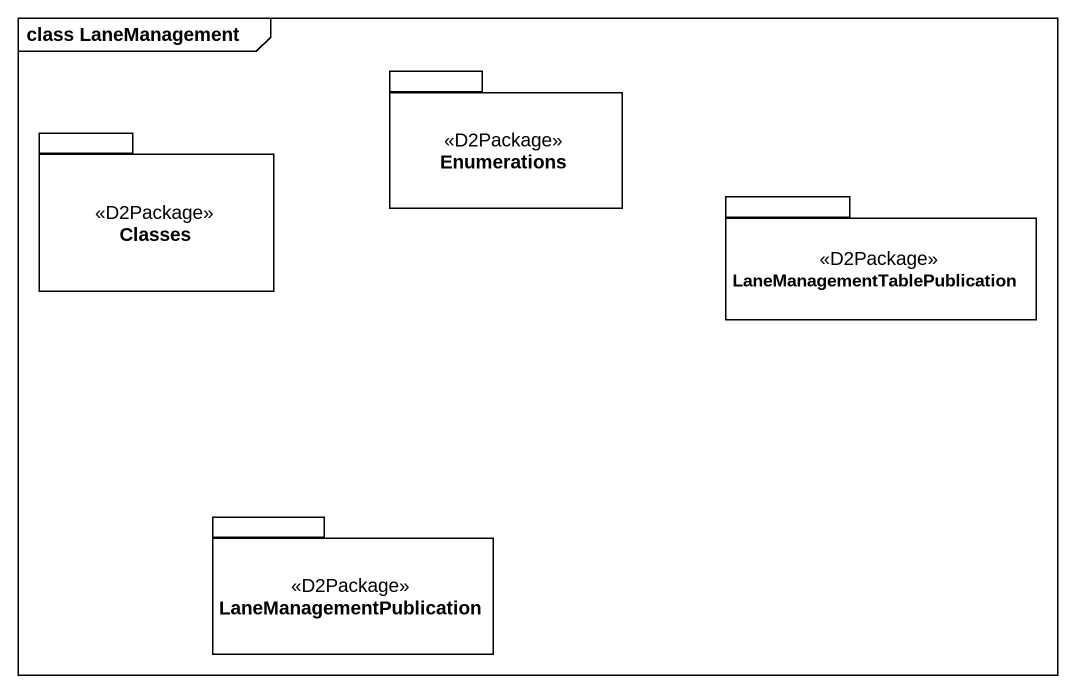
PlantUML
@startuml
mainframe class LaneManagement
package Enumerations <<D2Package>> {
}
package Classes <<D2Package>> {
}
package "LaneManagementTablePublication" as LaneManagementTablePublicati <<D2Package>> {
}
package LaneManagementPublication <<D2Package>> {
}
@enduml
